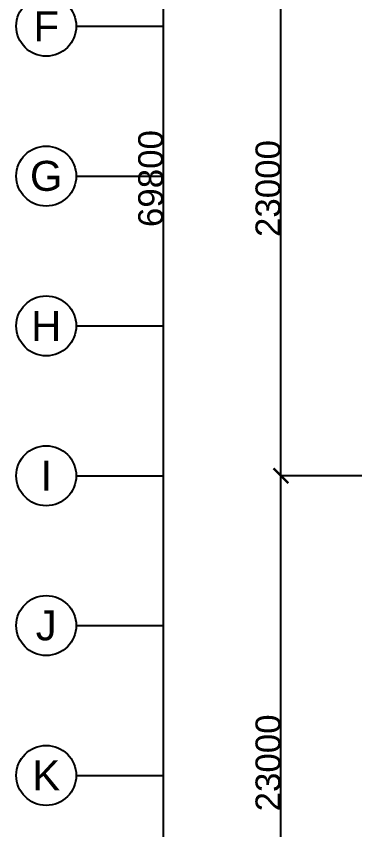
# Model space of a CAD drawing. Header units: millimetres. Extents: x 3339 to 2017737, y 4955 to 2748989.
# Drawn here: x 1113614 to 1127167, y 1247534 to 1280108 of the extents above; entities that cross this region are included whole.
import ezdxf

# ---------------------------------------------------------------- set-up
doc = ezdxf.new("R2010")
doc.units = ezdxf.units.MM
doc.header["$LTSCALE"] = 30
doc.layers.add('DIM LINES', color=7, linetype='Continuous')
doc.styles.get("Standard").update_dxf_attribs({"font": 'arial.ttf'})
doc.dimstyles.new('GREEN', dxfattribs={"dimtxt": 1000, "dimasz": 600, "dimexe": 0.18, "dimexo": 0.0625, "dimgap": 0.09, "dimtad": 2, "dimdec": 0, "dimzin": 0, "dimdsep": 46, "dimtxsty": 'Standard', "dimblk": 'ARCHTICK', "dimcen": 0.09, "dimclrd": 3, "dimclre": 3, "dimclrt": 2, "dimadec": 0, "dimazin": 0, "dimtfac": 1, "dimtdec": 0, "dimtofl": 0, "dimtmove": 0, "dimatfit": 3, "dimfxl": 1, "dimtolj": 1, "dimtzin": 0, "dimarcsym": 0})

# ---------------------------------------------------------------- blocks, each defined once
blk = doc.blocks.new('_ArchTick')
at = {"color": 0, "linetype": 'ByBlock', "const_width": 0.15}
blk.add_lwpolyline([(-0.5, -0.5), (0.5, 0.5)], dxfattribs=at)
blk = doc.blocks.new('*D547')
at = {"layer": 'Defpoints', "color": 0, "transparency": 16777216}
for p in [(1119514, 1308509), (1136224, 1308509), (1136224, 1238709)]:
    blk.add_point(p, dxfattribs=at)
at = {"layer": 'DIM LINES', "color": 3, "linetype": 'ByBlock', "lineweight": -2, "transparency": 16777216}
for p, q in [((1136224, 1308509), (1119514, 1308509)), ((1119514, 1238709), (1119514, 1308509)), ((1136224, 1238709), (1119514, 1238709))]:
    blk.add_line(p, q, dxfattribs=at)
at = {"layer": 'DIM LINES', "color": 3, "lineweight": -2, "transparency": 16777216, "xscale": 600, "yscale": 600, "zscale": 600}
for p, rotation in [((1119514, 1308509), 90), ((1119514, 1238709), 270)]:
    blk.add_blockref('_ArchTick', p, dxfattribs=dict(at, rotation=rotation))
at = {"layer": 'DIM LINES', "color": 2, "transparency": 16777216, "insert": (1119004, 1273609), "char_height": 1000, "attachment_point": 5, "rotation": 90}
blk.add_mtext('\\A1;69800', dxfattribs=at)
blk = doc.blocks.new('*D580')
at = {"layer": 'Defpoints', "color": 0, "transparency": 16777216}
for p in [(1124212, 1261709), (1136224, 1261709), (1136224, 1238709)]:
    blk.add_point(p, dxfattribs=at)
at = {"layer": 'DIM LINES', "color": 3, "linetype": 'ByBlock', "lineweight": -2, "transparency": 16777216}
for p, q in [((1136224, 1261709), (1124212, 1261709)), ((1124212, 1238709), (1124212, 1261709)), ((1136224, 1238709), (1124212, 1238709))]:
    blk.add_line(p, q, dxfattribs=at)
at = {"layer": 'DIM LINES', "color": 3, "lineweight": -2, "transparency": 16777216, "xscale": 600, "yscale": 600, "zscale": 600}
for p, rotation in [((1124212, 1261709), 90), ((1124212, 1238709), 270)]:
    blk.add_blockref('_ArchTick', p, dxfattribs=dict(at, rotation=rotation))
at = {"layer": 'DIM LINES', "color": 2, "transparency": 16777216, "insert": (1123701, 1250209), "char_height": 1000, "attachment_point": 5, "rotation": 90}
blk.add_mtext('\\A1;23000', dxfattribs=at)
blk = doc.blocks.new('*D846')
at = {"layer": 'Defpoints', "color": 0, "transparency": 16777216}
for p in [(1124212, 1284709), (1136224, 1284709), (1136224, 1261709)]:
    blk.add_point(p, dxfattribs=at)
at = {"layer": 'DIM LINES', "color": 3, "linetype": 'ByBlock', "lineweight": -2, "transparency": 16777216}
for p, q in [((1136224, 1284709), (1124212, 1284709)), ((1124212, 1261709), (1124212, 1284709)), ((1136224, 1261709), (1124212, 1261709))]:
    blk.add_line(p, q, dxfattribs=at)
at = {"layer": 'DIM LINES', "color": 3, "lineweight": -2, "transparency": 16777216, "xscale": 600, "yscale": 600, "zscale": 600}
for p, rotation in [((1124212, 1284709), 90), ((1124212, 1261709), 270)]:
    blk.add_blockref('_ArchTick', p, dxfattribs=dict(at, rotation=rotation))
at = {"layer": 'DIM LINES', "color": 2, "transparency": 16777216, "insert": (1123701, 1273209), "char_height": 1000, "attachment_point": 5, "rotation": 90}
blk.add_mtext('\\A1;23000', dxfattribs=at)

msp = doc.modelspace()

# ---------------------------------------------------------------- linework, layer by layer
for p, q in [((1116014.069, 1279709.357), (1119514.069, 1279709.357)), ((1116014.069, 1273709.357), (1119514.069, 1273709.357)), ((1116014.069, 1267709.357), (1119514.069, 1267709.357)), ((1116014.249, 1261709.357), (1119514.249, 1261709.357)), ((1116014.069, 1255709.357), (1119514.069, 1255709.357)), ((1116014.069, 1249709.357), (1119514.069, 1249709.357))]:
    msp.add_line(p, q)
at = {"color": 1}
for centre in [(1114814.069, 1279709.357), (1114814.069, 1273709.357), (1114814.069, 1267709.357), (1114814.249, 1261709.357), (1114814.069, 1255709.357), (1114814.069, 1249709.357)]:
    msp.add_circle(centre, 1200, dxfattribs=at)

# ---------------------------------------------------------------- texts
at = {"color": 1, "char_height": 1200, "attachment_point": 5}
for s, insert in [('\\pxt1;F', (1114814.069, 1279709.357)), ('\\pxt1;G', (1114814.069, 1273709.357)), ('\\pxt1;H', (1114814.069, 1267709.357)), ('\\pxt1;I', (1114814.249, 1261709.357)), ('\\pxt1;J', (1114814.069, 1255709.357)), ('\\pxt1;K', (1114814.069, 1249709.357))]:
    msp.add_mtext_dynamic_manual_height_columns(s, width=2400, gutter_width=1, heights=[2400], dxfattribs=dict(at, insert=insert))

# ---------------------------------------------------------------- dimensions: what is measured, and where the dimension line sits
at = {"layer": 'DIM LINES', "color": 0}
for base, p1, p2, picture, middle in [((1119514.249, 1308509.357), (1136224.279, 1238709.357), (1136224.279, 1308509.357), '*D547', (1119003.586, 1273609.357)), ((1124211.905, 1284709.357), (1136224.279, 1261709.357), (1136224.279, 1284709.357), '*D846', (1123700.901, 1273209.357)), ((1124211.905, 1261709.357), (1136224.279, 1238709.357), (1136224.279, 1261709.357), '*D580', (1123700.901, 1250209.357))]:
    dim = msp.add_linear_dim(base=base, p1=p1, p2=p2, angle=90, dimstyle='GREEN', dxfattribs=at)
    dim.commit()
    dim.dimension.update_dxf_attribs({"geometry": picture, "text_midpoint": middle})

doc.saveas('drawing.dxf')
